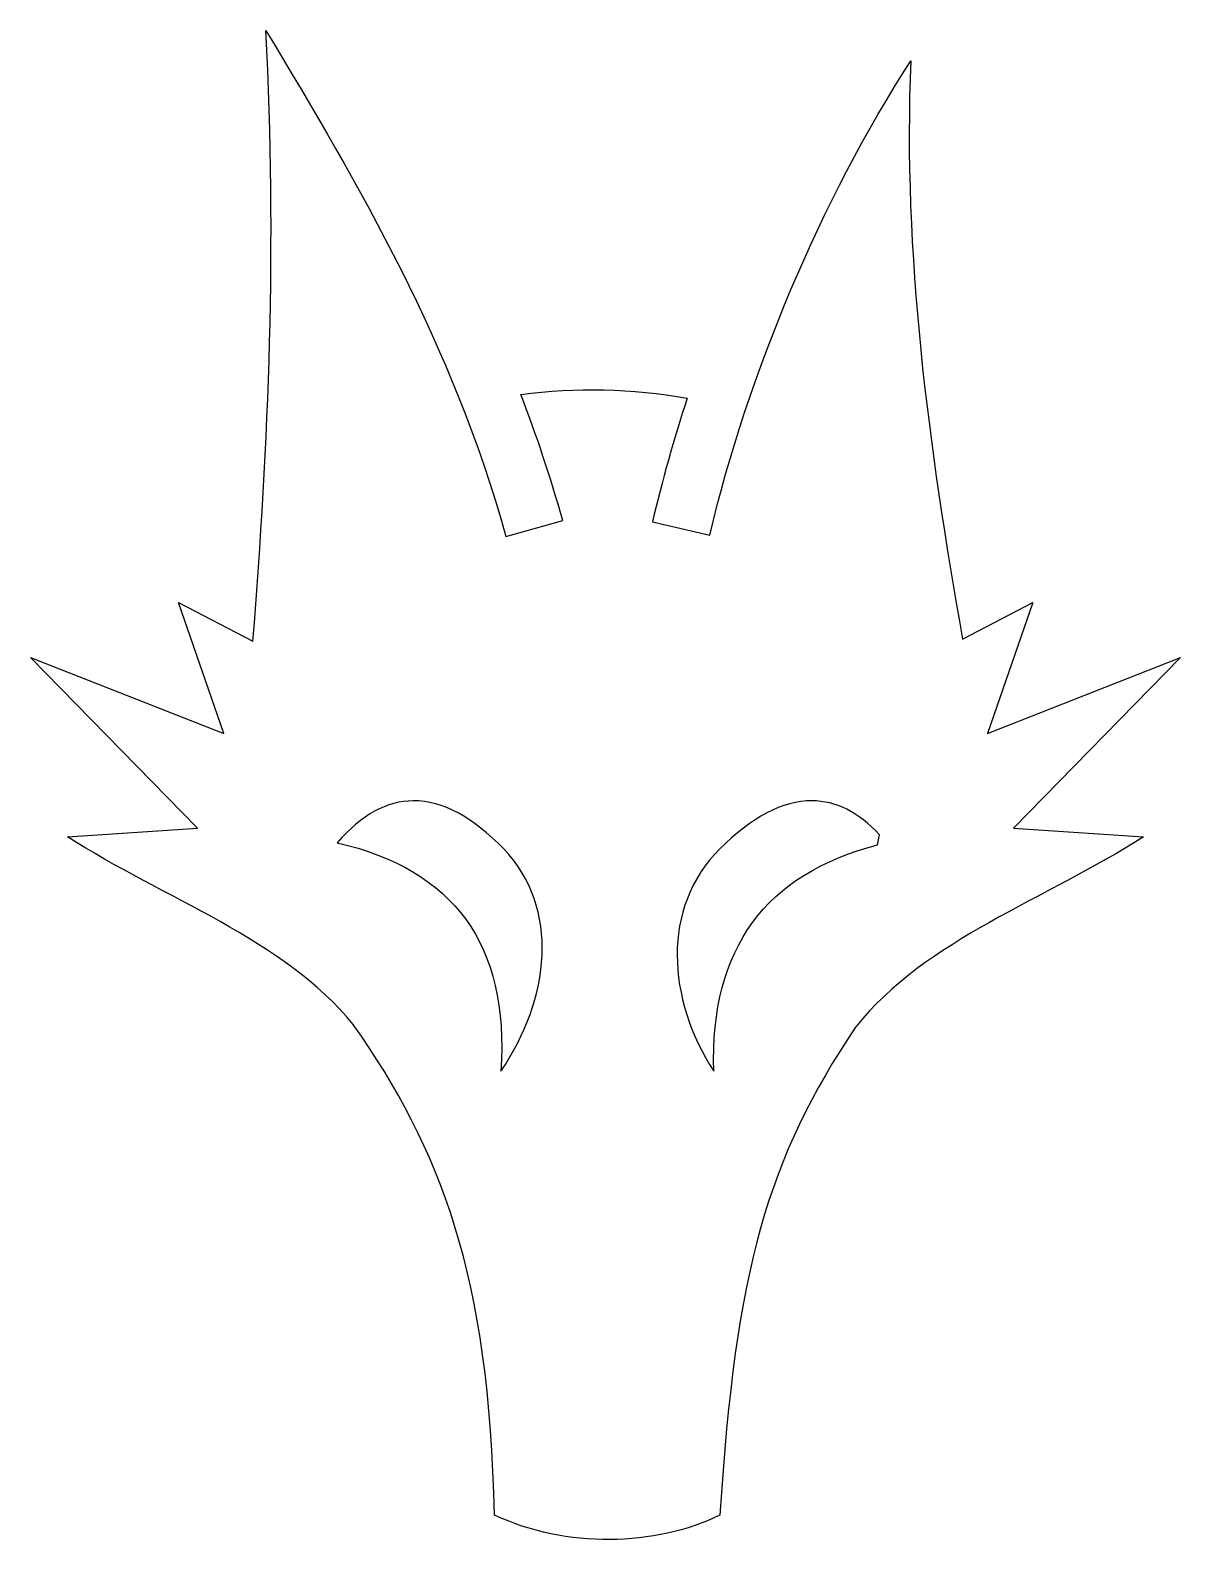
# Model space of a CAD drawing. Header units: centimetres. Extents: x -8 to 7.4, y -10.2 to 10.1.
import ezdxf

# ---------------------------------------------------------------- set-up
doc = ezdxf.new("R2010")
doc.units = ezdxf.units.CM
doc.header["$MEASUREMENT"] = 0
doc.layers.add('Layer 1', color=7, linetype='Continuous')

msp = doc.modelspace()

# ---------------------------------------------------------------- linework, layer by layer
at = {"layer": 'Layer 1'}
for points, knots in [([(-4.84004, 10.09657), (-4.69182, 7.24264), (-4.79787, 4.56422), (-5.01403, 1.92526), (-5.01403, 1.92526), (-5.01403, 1.92526), (-6.01025, 2.44443), (-6.01025, 2.44443), (-6.01025, 2.44443), (-6.01025, 2.44443), (-5.40413, 0.69045), (-5.40413, 0.69045), (-5.40413, 0.69045), (-5.40413, 0.69045), (-7.99083, 1.70907), (-7.99083, 1.70907), (-7.99083, 1.70907), (-7.99083, 1.70907), (-5.75466, -0.57192), (-5.75466, -0.57192), (-5.75466, -0.57192), (-5.75466, -0.57192), (-7.49535, -0.68915), (-7.49535, -0.68915), (-7.49535, -0.68915), (-6.20746, -1.51429), (-4.60474, -2.05438), (-3.66987, -3.19949), (-3.66987, -3.19949), (-2.49773, -4.87229), (-1.8456, -6.55834), (-1.78285, -9.76188), (-1.78285, -9.76188), (-0.82311, -10.21038), (0.37101, -10.18609), (1.23608, -9.76188), (1.23608, -9.76188), (1.44194, -6.46886), (1.87299, -4.99281), (3.05057, -3.23512), (3.05057, -3.23512), (3.05217, -3.23276), (3.05437, -3.23082), (3.05588, -3.22846), (3.05588, -3.22846), (3.98708, -2.06336), (5.60493, -1.52125), (6.90371, -0.68919), (6.90371, -0.68919), (6.90371, -0.68919), (5.16428, -0.57196), (5.16428, -0.57196), (5.16428, -0.57196), (5.16428, -0.57196), (7.39918, 1.70912), (7.39918, 1.70912), (7.39918, 1.70912), (7.39918, 1.70912), (4.81369, 0.69055), (4.81369, 0.69055), (4.81369, 0.69055), (4.81369, 0.69055), (5.41985, 2.44448), (5.41985, 2.44448), (5.41985, 2.44448), (5.41985, 2.44448), (4.48161, 1.95424), (4.48161, 1.95424), (4.48161, 1.95424), (4.02438, 4.53239), (3.67873, 7.11138), (3.78854, 9.68941), (3.78854, 9.68941), (2.59072, 7.83343), (1.60825, 5.49939), (1.09907, 3.34313), (1.09907, 3.34313), (1.09907, 3.34313), (0.33203, 3.52369), (0.33203, 3.52369), (0.33203, 3.52369), (0.46106, 4.06968), (0.61709, 4.62427), (0.79853, 5.17878), (0.79853, 5.17878), (0.05502, 5.30474), (-0.68561, 5.3262), (-1.42844, 5.22622), (-1.42844, 5.22622), (-1.22097, 4.68634), (-1.03248, 4.12564), (-0.86845, 3.5395), (-0.86845, 3.5395), (-0.86845, 3.5395), (-1.62747, 3.3274), (-1.62747, 3.3274), (-1.62747, 3.3274), (-2.35086, 5.91127), (-3.57669, 7.99513), (-4.84004, 10.09653), (-4.84004, 10.09653), (-4.84004, 10.09653), (-4.84004, 10.09657), (-4.84004, 10.09657)], [0, 0, 0, 0, 0.03703704, 0.03703704, 0.03703704, 0.03703704, 0.07407407, 0.07407407, 0.07407407, 0.07407407, 0.11111111, 0.11111111, 0.11111111, 0.11111111, 0.14814815, 0.14814815, 0.14814815, 0.14814815, 0.18518519, 0.18518519, 0.18518519, 0.18518519, 0.22222222, 0.22222222, 0.22222222, 0.22222222, 0.25925926, 0.25925926, 0.25925926, 0.25925926, 0.2962963, 0.2962963, 0.2962963, 0.2962963, 0.33333333, 0.33333333, 0.33333333, 0.33333333, 0.37037037, 0.37037037, 0.37037037, 0.37037037, 0.40740741, 0.40740741, 0.40740741, 0.40740741, 0.44444444, 0.44444444, 0.44444444, 0.44444444, 0.48148148, 0.48148148, 0.48148148, 0.48148148, 0.51851852, 0.51851852, 0.51851852, 0.51851852, 0.55555556, 0.55555556, 0.55555556, 0.55555556, 0.59259259, 0.59259259, 0.59259259, 0.59259259, 0.62962963, 0.62962963, 0.62962963, 0.62962963, 0.66666667, 0.66666667, 0.66666667, 0.66666667, 0.7037037, 0.7037037, 0.7037037, 0.7037037, 0.74074074, 0.74074074, 0.74074074, 0.74074074, 0.77777778, 0.77777778, 0.77777778, 0.77777778, 0.81481481, 0.81481481, 0.81481481, 0.81481481, 0.85185185, 0.85185185, 0.85185185, 0.85185185, 0.88888889, 0.88888889, 0.88888889, 0.88888889, 0.92592593, 0.92592593, 0.92592593, 0.92592593, 1, 1, 1, 1]), ([(-2.86869, -0.20823), (-2.47181, -0.20528), (-2.0637, -0.42961), (-1.65771, -0.85129), (-1.65771, -0.85129), (-0.89797, -1.64042), (-1.03687, -2.86144), (-1.69596, -3.8254), (-1.69596, -3.8254), (-1.57915, -2.11903), (-2.3348, -1.13196), (-3.88469, -0.76822), (-3.88469, -0.76822), (-3.56, -0.39082), (-3.21894, -0.21084), (-2.86869, -0.20823)], [0, 0, 0, 0, 0.2, 0.2, 0.2, 0.2, 0.4, 0.4, 0.4, 0.4, 0.6, 0.6, 0.6, 0.6, 1, 1, 1, 1]), ([(2.46948, -0.20823), (2.78447, -0.21059), (3.08775, -0.35729), (3.37082, -0.66154), (3.37082, -0.66154), (3.37082, -0.66154), (3.34181, -0.79859), (3.34181, -0.79859), (3.34181, -0.79859), (1.85817, -1.18485), (1.10497, -2.16416), (1.15169, -3.82541), (1.15169, -3.82541), (0.53153, -2.86145), (0.44179, -1.64043), (1.23341, -0.8513), (1.23341, -0.8513), (1.65635, -0.42962), (2.07264, -0.20529), (2.46948, -0.20824), (2.46948, -0.20824), (2.46948, -0.20824), (2.46948, -0.20823), (2.46948, -0.20823)], [0, 0, 0, 0, 0.14285714, 0.14285714, 0.14285714, 0.14285714, 0.28571429, 0.28571429, 0.28571429, 0.28571429, 0.42857143, 0.42857143, 0.42857143, 0.42857143, 0.57142857, 0.57142857, 0.57142857, 0.57142857, 0.71428571, 0.71428571, 0.71428571, 0.71428571, 1, 1, 1, 1])]:
    msp.add_open_spline(points, degree=3, knots=knots, dxfattribs=at)

doc.saveas('drawing.dxf')
